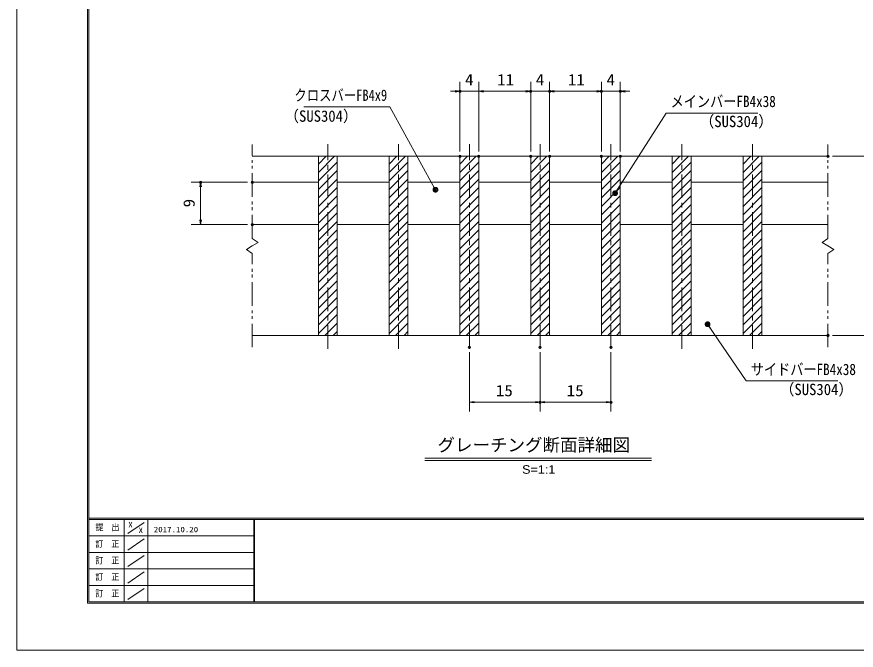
# Model space of a CAD drawing. Units: millimetres, scale not verified, with parts at other scales. Extents: x -1050 to 1050, y -742 to 742.
# Drawn here: x -1050 to -160, y -742 to -71 of the extents above; entities that cross this region are included whole.
import ezdxf
from ezdxf.enums import TextEntityAlignment as Align

# ---------------------------------------------------------------- set-up
doc = ezdxf.new("R2010")
doc.units = ezdxf.units.MM
doc.header["$LTSCALE"] = 5
doc.header["$PDMODE"] = 32
doc.header["$PDSIZE"] = 2.5
doc.linetypes.add('CHAIN1', pattern=[8, 5, -1, 1, -1])
doc.linetypes.add('DOUBLE_CHAIN1', pattern=[8.8, 5, -1, 0.6, -0.6, 0.6, -1])
for name, color, linetype, lineweight in [('0-0_7-図\u3000枠', 4, 'Continuous', 9), ('0-1_寸法注釈', 2, 'Continuous', 9), ('0-2_想像線', 134, 'DOUBLE_CHAIN1', 9), ('0-3_ハッチング', 4, 'Continuous', 9), ('0-4_0', 2, 'Continuous', 9), ('0-5_DEFPOINTS', 134, 'Continuous', 9), ('0-7_蓋', 5, 'Continuous', 9), ('0-9_中心線', 6, 'CHAIN1', 9)]:
    doc.layers.add(name, color=color, linetype=linetype, lineweight=lineweight)
doc.styles.add('HG丸ｺﾞｼｯｸM-PRO', font='')
doc.styles.add('ＭＳ ゴシック', font='')
doc.styles.get('HG丸ｺﾞｼｯｸM-PRO').set_extended_font_data('HG丸ｺﾞｼｯｸM-PRO')
doc.styles.get('ＭＳ ゴシック').set_extended_font_data('MS Gothic')

# ---------------------------------------------------------------- blocks, each defined once
blk = doc.blocks.new('_OPEN')
at = {"layer": '0-4_0'}
blk.add_line((0, 0), (-5, 0), dxfattribs=at)
blk.add_lwpolyline([(-5, 0.833), (0, 0), (-5, -0.833)], dxfattribs=at)
blk = doc.blocks.new('_Dot')
at = {"layer": '0-4_0'}
for p, q in [((-2.5, 0), (-5, 0)), ((2.445, 0.5), (-2.445, 0.5)), ((1.997, 1.5), (-1.997, 1.5)), ((2.289, -0.995), (-2.289, -0.995)), ((1.499, -1.995), (-1.499, -1.995))]:
    blk.add_line(p, q, dxfattribs=at)
for points in [[(2.5, 0), (2.48, 0.313), (2.421, 0.622), (2.324, 0.92), (2.191, 1.204), (2.023, 1.469), (1.822, 1.711), (1.594, 1.926), (1.34, 2.111), (1.064, 2.262), (0.773, 2.378), (0.468, 2.456), (0.157, 2.495), (-0.157, 2.495), (-0.468, 2.456), (-0.773, 2.378), (-1.064, 2.262), (-1.34, 2.111), (-1.594, 1.926), (-1.822, 1.711), (-2.023, 1.469), (-2.191, 1.204), (-2.324, 0.92), (-2.421, 0.622), (-2.48, 0.313), (-2.5, 0), (0, 0)], [(-2.5, 0), (-2.48, -0.313), (-2.421, -0.622), (-2.324, -0.92), (-2.191, -1.204), (-2.023, -1.469), (-1.822, -1.711), (-1.594, -1.926), (-1.34, -2.111), (-1.064, -2.262), (-0.773, -2.378), (-0.468, -2.456), (-0.157, -2.495), (0.157, -2.495), (0.468, -2.456), (0.773, -2.378), (1.064, -2.262), (1.34, -2.111), (1.594, -1.926), (1.822, -1.711), (2.023, -1.469), (2.191, -1.204), (2.324, -0.92), (2.421, -0.622), (2.48, -0.313), (2.5, 0), (0, 0)]]:
    blk.add_lwpolyline(points, close=True, dxfattribs=at)

msp = doc.modelspace()

# ---------------------------------------------------------------- linework, layer by layer
at = {"layer": '0-0_7-図\u3000枠'}
for p, q in [((-975, -692.5), (-975, 692.5)), ((-973.75, -691.25), (-973.75, 691.25)), ((998.75, -602.5), (-973.75, -602.5)), ((998.75, -603.75), (-973.75, -603.75)), ((-936.25, -691.192), (-936.25, -603.75)), ((-911.25, -603.75), (-911.25, -691.192)), ((-798.75, -603.75), (-798.75, -691.192)), ((-798, -603.75), (-798, -691.192)), ((-932.5, -618.606), (-915, -606.924)), ((-798.75, -621.25), (-973.75, -621.25)), ((-932.5, -636.247), (-915, -624.565)), ((-798.75, -638.75), (-973.75, -638.75)), ((-932.5, -653.747), (-915, -642.065)), ((-798.75, -656.25), (-973.75, -656.25)), ((-932.5, -671.247), (-915, -659.565)), ((-798.75, -673.75), (-973.75, -673.75)), ((-932.5, -688.747), (-915, -677.065)), ((1000, -692.5), (-975, -692.5)), ((998.75, -691.25), (-973.75, -691.25))]:
    msp.add_line(p, q, dxfattribs=at)
at = {"layer": '0-1_寸法注釈'}
for p, q in [((-580.45, -213.808), (-580.45, -139.9)), ((-560.45, -213.808), (-560.45, -139.9)), ((-560.45, -213.808), (-560.45, -139.9)), ((-505.45, -213.808), (-505.45, -139.9)), ((-505.45, -213.808), (-505.45, -139.9)), ((-485.45, -213.808), (-485.45, -139.9)), ((-485.45, -213.808), (-485.45, -139.9)), ((-430.45, -213.808), (-430.45, -139.9)), ((-430.45, -213.808), (-430.45, -139.9)), ((-410.45, -213.808), (-410.45, -139.9)), ((-585.45, -149.9), (-590.45, -149.9)), ((-560.45, -149.9), (-580.45, -149.9)), ((-555.45, -149.9), (-510.45, -149.9)), ((-555.45, -149.9), (-550.45, -149.9)), ((-510.45, -149.9), (-515.45, -149.9)), ((-505.45, -149.9), (-485.45, -149.9)), ((-480.45, -149.9), (-435.45, -149.9)), ((-480.45, -149.9), (-475.45, -149.9)), ((-435.45, -149.9), (-440.45, -149.9)), ((-430.45, -149.9), (-410.45, -149.9)), ((-405.45, -149.9), (-400.45, -149.9)), ((-185.45, -218.808), (-130.285, -218.808)), ((-805.45, -246.308), (-865.2, -246.308)), ((-855.2, -286.308), (-855.2, -251.308)), ((-805.45, -291.308), (-865.2, -291.308)), ((-185.45, -408.808), (-130.285, -408.808)), ((-570.45, -426.51), (-570.45, -489.529)), ((-495.45, -426.51), (-495.45, -489.529)), ((-495.45, -426.51), (-495.45, -489.529)), ((-420.45, -426.51), (-420.45, -489.529)), ((-565.45, -479.529), (-500.45, -479.529)), ((-490.45, -479.529), (-425.45, -479.529)), ((-617.576, -538.827), (-377.371, -538.827)), ((-617.576, -541.327), (-377.371, -541.327))]:
    msp.add_line(p, q, dxfattribs=at)
for points in [[(-745.854, -166.345), (-654.681, -166.345), (-606.854, -253.365)], [(-264.764, -172.917), (-361.954, -172.917), (-415.465, -257.166)], [(-179.864, -457.052), (-277.054, -457.052), (-317.364, -397.732)]]:
    msp.add_lwpolyline(points, dxfattribs=at)
at = {"layer": '0-2_想像線'}
for p, q in [((-800.45, -305.859), (-800.45, -206.308)), ((-190.45, -305.859), (-190.45, -206.308)), ((-190.45, -305.859), (-196.743, -310.072)), ((-196.743, -310.072), (-190.45, -313.808)), ((-800.45, -421.308), (-800.45, -321.757)), ((-190.45, -421.308), (-190.45, -321.757))]:
    msp.add_line(p, q, dxfattribs=at)
for points in [[(-800.45, -305.859), (-794.157, -310.072), (-800.45, -313.808)], [(-800.45, -321.757), (-806.743, -317.545), (-800.45, -313.808)], [(-190.45, -321.757), (-184.157, -317.545), (-190.45, -313.808)]]:
    msp.add_lwpolyline(points, dxfattribs=at)
at = {"layer": '0-3_ハッチング'}
for p, q in [((-730.45, -227.019), (-722.239, -218.808)), ((-730.45, -235.999), (-713.259, -218.808)), ((-655.45, -227.019), (-647.239, -218.808)), ((-655.45, -235.999), (-638.259, -218.808)), ((-580.45, -227.019), (-572.239, -218.808)), ((-580.45, -235.999), (-563.259, -218.808)), ((-505.45, -227.019), (-497.239, -218.808)), ((-505.45, -235.999), (-488.259, -218.808)), ((-430.45, -227.019), (-422.239, -218.808)), ((-430.45, -235.999), (-413.259, -218.808)), ((-355.45, -227.019), (-347.239, -218.808)), ((-355.45, -235.999), (-338.259, -218.808)), ((-280.45, -227.019), (-272.239, -218.808)), ((-280.45, -235.999), (-263.259, -218.808)), ((-730.45, -244.98), (-710.45, -224.98)), ((-655.45, -244.98), (-635.45, -224.98)), ((-580.45, -244.98), (-560.45, -224.98)), ((-505.45, -244.98), (-485.45, -224.98)), ((-430.45, -244.98), (-410.45, -224.98)), ((-355.45, -244.98), (-335.45, -224.98)), ((-280.45, -244.98), (-260.45, -224.98)), ((-730.45, -253.96), (-710.45, -233.96)), ((-655.45, -253.96), (-635.45, -233.96)), ((-580.45, -253.96), (-560.45, -233.96)), ((-505.45, -253.96), (-485.45, -233.96)), ((-430.45, -253.96), (-410.45, -233.96)), ((-355.45, -253.96), (-335.45, -233.96)), ((-280.45, -253.96), (-260.45, -233.96)), ((-730.45, -262.94), (-710.45, -242.94)), ((-655.45, -262.94), (-635.45, -242.94)), ((-580.45, -262.94), (-560.45, -242.94)), ((-505.45, -262.94), (-485.45, -242.94)), ((-430.45, -262.94), (-410.45, -242.94)), ((-355.45, -262.94), (-335.45, -242.94)), ((-280.45, -262.94), (-260.45, -242.94)), ((-730.45, -271.92), (-710.45, -251.92)), ((-655.45, -271.92), (-635.45, -251.92)), ((-580.45, -271.92), (-560.45, -251.92)), ((-505.45, -271.92), (-485.45, -251.92)), ((-430.45, -271.92), (-410.45, -251.92)), ((-355.45, -271.92), (-335.45, -251.92)), ((-280.45, -271.92), (-260.45, -251.92)), ((-730.45, -280.901), (-710.45, -260.901)), ((-655.45, -280.901), (-635.45, -260.901)), ((-580.45, -280.901), (-560.45, -260.901)), ((-505.45, -280.901), (-485.45, -260.901)), ((-430.45, -280.901), (-410.45, -260.901)), ((-355.45, -280.901), (-335.45, -260.901)), ((-280.45, -280.901), (-260.45, -260.901)), ((-730.45, -289.881), (-710.45, -269.881)), ((-655.45, -289.881), (-635.45, -269.881)), ((-580.45, -289.881), (-560.45, -269.881)), ((-505.45, -289.881), (-485.45, -269.881)), ((-430.45, -289.881), (-410.45, -269.881)), ((-355.45, -289.881), (-335.45, -269.881)), ((-280.45, -289.881), (-260.45, -269.881)), ((-730.45, -298.861), (-710.45, -278.861)), ((-655.45, -298.861), (-635.45, -278.861)), ((-580.45, -298.861), (-560.45, -278.861)), ((-505.45, -298.861), (-485.45, -278.861)), ((-430.45, -298.861), (-410.45, -278.861)), ((-355.45, -298.861), (-335.45, -278.861)), ((-280.45, -298.861), (-260.45, -278.861)), ((-730.45, -307.841), (-710.45, -287.841)), ((-655.45, -307.841), (-635.45, -287.841)), ((-580.45, -307.841), (-560.45, -287.841)), ((-505.45, -307.841), (-485.45, -287.841)), ((-430.45, -307.841), (-410.45, -287.841)), ((-355.45, -307.841), (-335.45, -287.841)), ((-280.45, -307.841), (-260.45, -287.841)), ((-730.45, -316.822), (-710.45, -296.822)), ((-655.45, -316.822), (-635.45, -296.822)), ((-580.45, -316.822), (-560.45, -296.822)), ((-505.45, -316.822), (-485.45, -296.822)), ((-430.45, -316.822), (-410.45, -296.822)), ((-355.45, -316.822), (-335.45, -296.822)), ((-280.45, -316.822), (-260.45, -296.822)), ((-730.45, -325.802), (-710.45, -305.802)), ((-655.45, -325.802), (-635.45, -305.802)), ((-580.45, -325.802), (-560.45, -305.802)), ((-505.45, -325.802), (-485.45, -305.802)), ((-430.45, -325.802), (-410.45, -305.802)), ((-355.45, -325.802), (-335.45, -305.802)), ((-280.45, -325.802), (-260.45, -305.802)), ((-730.45, -334.782), (-710.45, -314.782)), ((-655.45, -334.782), (-635.45, -314.782)), ((-580.45, -334.782), (-560.45, -314.782)), ((-505.45, -334.782), (-485.45, -314.782)), ((-430.45, -334.782), (-410.45, -314.782)), ((-355.45, -334.782), (-335.45, -314.782)), ((-280.45, -334.782), (-260.45, -314.782)), ((-730.45, -343.762), (-710.45, -323.762)), ((-655.45, -343.762), (-635.45, -323.762)), ((-580.45, -343.762), (-560.45, -323.762)), ((-505.45, -343.762), (-485.45, -323.762)), ((-430.45, -343.762), (-410.45, -323.762)), ((-355.45, -343.762), (-335.45, -323.762)), ((-280.45, -343.762), (-260.45, -323.762)), ((-730.45, -352.743), (-710.45, -332.743)), ((-655.45, -352.743), (-635.45, -332.743)), ((-580.45, -352.743), (-560.45, -332.743)), ((-505.45, -352.743), (-485.45, -332.743)), ((-430.45, -352.743), (-410.45, -332.743)), ((-355.45, -352.743), (-335.45, -332.743)), ((-280.45, -352.743), (-260.45, -332.743)), ((-730.45, -361.723), (-710.45, -341.723)), ((-655.45, -361.723), (-635.45, -341.723)), ((-580.45, -361.723), (-560.45, -341.723)), ((-505.45, -361.723), (-485.45, -341.723)), ((-430.45, -361.723), (-410.45, -341.723)), ((-355.45, -361.723), (-335.45, -341.723)), ((-280.45, -361.723), (-260.45, -341.723)), ((-730.45, -370.703), (-710.45, -350.703)), ((-655.45, -370.703), (-635.45, -350.703)), ((-580.45, -370.703), (-560.45, -350.703)), ((-505.45, -370.703), (-485.45, -350.703)), ((-430.45, -370.703), (-410.45, -350.703)), ((-355.45, -370.703), (-335.45, -350.703)), ((-280.45, -370.703), (-260.45, -350.703)), ((-730.45, -379.684), (-710.45, -359.684)), ((-655.45, -379.684), (-635.45, -359.684)), ((-580.45, -379.684), (-560.45, -359.684)), ((-505.45, -379.684), (-485.45, -359.684)), ((-430.45, -379.684), (-410.45, -359.684)), ((-355.45, -379.684), (-335.45, -359.684)), ((-280.45, -379.684), (-260.45, -359.684)), ((-730.45, -388.664), (-710.45, -368.664)), ((-655.45, -388.664), (-635.45, -368.664)), ((-580.45, -388.664), (-560.45, -368.664)), ((-505.45, -388.664), (-485.45, -368.664)), ((-430.45, -388.664), (-410.45, -368.664)), ((-355.45, -388.664), (-335.45, -368.664)), ((-280.45, -388.664), (-260.45, -368.664)), ((-730.45, -397.644), (-710.45, -377.644)), ((-655.45, -397.644), (-635.45, -377.644)), ((-580.45, -397.644), (-560.45, -377.644)), ((-505.45, -397.644), (-485.45, -377.644)), ((-430.45, -397.644), (-410.45, -377.644)), ((-355.45, -397.644), (-335.45, -377.644)), ((-280.45, -397.644), (-260.45, -377.644)), ((-730.45, -406.624), (-710.45, -386.624)), ((-655.45, -406.624), (-635.45, -386.624)), ((-580.45, -406.624), (-560.45, -386.624)), ((-505.45, -406.624), (-485.45, -386.624)), ((-430.45, -406.624), (-410.45, -386.624)), ((-355.45, -406.624), (-335.45, -386.624)), ((-280.45, -406.624), (-260.45, -386.624)), ((-723.654, -408.808), (-710.45, -395.605)), ((-648.654, -408.808), (-635.45, -395.605)), ((-573.654, -408.808), (-560.45, -395.605)), ((-498.654, -408.808), (-485.45, -395.605)), ((-423.654, -408.808), (-410.45, -395.605)), ((-348.654, -408.808), (-335.45, -395.605)), ((-273.654, -408.808), (-260.45, -395.605)), ((-714.674, -408.808), (-710.45, -404.585)), ((-639.674, -408.808), (-635.45, -404.585)), ((-564.674, -408.808), (-560.45, -404.585)), ((-489.674, -408.808), (-485.45, -404.585)), ((-414.674, -408.808), (-410.45, -404.585)), ((-339.674, -408.808), (-335.45, -404.585)), ((-264.674, -408.808), (-260.45, -404.585))]:
    msp.add_line(p, q, dxfattribs=at)
for points in [[(-710.45, -218.808), (-730.45, -218.808), (-730.45, -408.808), (-710.45, -408.808)], [(-635.45, -218.808), (-655.45, -218.808), (-655.45, -408.808), (-635.45, -408.808)], [(-560.45, -218.808), (-580.45, -218.808), (-580.45, -408.808), (-560.45, -408.808)], [(-485.45, -218.808), (-505.45, -218.808), (-505.45, -408.808), (-485.45, -408.808)], [(-410.45, -218.808), (-430.45, -218.808), (-430.45, -408.808), (-410.45, -408.808)], [(-335.45, -218.808), (-355.45, -218.808), (-355.45, -408.808), (-335.45, -408.808)], [(-260.45, -218.808), (-280.45, -218.808), (-280.45, -408.808), (-260.45, -408.808)]]:
    msp.add_lwpolyline(points, close=True, dxfattribs=at)
at = {"layer": '0-5_DEFPOINTS'}
msp.add_lwpolyline([(-1050, -742.5), (-1050, 742.5), (1050, 742.5), (1050, -742.5)], close=True, dxfattribs=at)
for p in [(-580.45, -149.9), (-505.45, -149.9), (-485.45, -149.9), (-430.45, -149.9), (-410.45, -149.9), (-580.45, -218.808), (-560.45, -218.808), (-505.45, -218.808), (-485.45, -218.808), (-430.45, -218.808), (-410.45, -218.808), (-190.45, -218.808), (-855.2, -246.308), (-800.45, -246.308), (-800.45, -291.308), (-190.45, -408.808), (-570.45, -421.51), (-495.45, -421.51), (-420.45, -421.51), (-495.45, -479.529), (-420.45, -479.529)]:
    msp.add_point(p, dxfattribs=at)
at = {"layer": '0-7_蓋'}
for p, q in [((-800.45, -218.808), (-190.45, -218.808)), ((-730.45, -218.808), (-710.45, -218.808)), ((-730.45, -218.808), (-730.45, -408.808)), ((-710.45, -408.808), (-710.45, -218.808)), ((-655.45, -218.808), (-635.45, -218.808)), ((-655.45, -218.808), (-655.45, -408.808)), ((-635.45, -408.808), (-635.45, -218.808)), ((-580.45, -218.808), (-560.45, -218.808)), ((-580.45, -218.808), (-580.45, -408.808)), ((-560.45, -408.808), (-560.45, -218.808)), ((-505.45, -218.808), (-485.45, -218.808)), ((-505.45, -218.808), (-505.45, -408.808)), ((-485.45, -408.808), (-485.45, -218.808)), ((-430.45, -218.808), (-410.45, -218.808)), ((-430.45, -218.808), (-430.45, -408.808)), ((-410.45, -408.808), (-410.45, -218.808)), ((-355.45, -218.808), (-335.45, -218.808)), ((-355.45, -218.808), (-355.45, -408.808)), ((-335.45, -408.808), (-335.45, -218.808)), ((-280.45, -218.808), (-260.45, -218.808)), ((-280.45, -218.808), (-280.45, -408.808)), ((-260.45, -408.808), (-260.45, -218.808)), ((-800.45, -246.308), (-730.45, -246.308)), ((-710.45, -246.308), (-655.45, -246.308)), ((-635.45, -246.308), (-580.45, -246.308)), ((-560.45, -246.308), (-505.45, -246.308)), ((-485.45, -246.308), (-430.45, -246.308)), ((-410.45, -246.308), (-355.45, -246.308)), ((-335.45, -246.308), (-280.45, -246.308)), ((-260.45, -246.308), (-190.45, -246.308)), ((-800.45, -291.308), (-730.45, -291.308)), ((-710.45, -291.308), (-655.45, -291.308)), ((-635.45, -291.308), (-580.45, -291.308)), ((-560.45, -291.308), (-505.45, -291.308)), ((-485.45, -291.308), (-430.45, -291.308)), ((-410.45, -291.308), (-355.45, -291.308)), ((-335.45, -291.308), (-280.45, -291.308)), ((-260.45, -291.308), (-190.45, -291.308)), ((-800.45, -408.808), (-190.45, -408.808)), ((-730.45, -408.808), (-710.45, -408.808)), ((-655.45, -408.808), (-635.45, -408.808)), ((-580.45, -408.808), (-560.45, -408.808)), ((-505.45, -408.808), (-485.45, -408.808)), ((-430.45, -408.808), (-410.45, -408.808)), ((-355.45, -408.808), (-335.45, -408.808)), ((-280.45, -408.808), (-260.45, -408.808))]:
    msp.add_line(p, q, dxfattribs=at)
at = {"layer": '0-9_中心線'}
for p, q in [((-720.45, -423.035), (-720.45, -206.106)), ((-645.45, -423.035), (-645.45, -206.106)), ((-570.45, -423.035), (-570.45, -206.106)), ((-495.45, -423.035), (-495.45, -206.106)), ((-420.45, -423.035), (-420.45, -206.106)), ((-345.45, -423.035), (-345.45, -206.106)), ((-270.45, -423.035), (-270.45, -206.106))]:
    msp.add_line(p, q, dxfattribs=at)

# ---------------------------------------------------------------- block references
at = {"layer": '0-1_寸法注釈'}
for p in [(-580.45, -149.9), (-505.45, -149.9), (-505.45, -149.9), (-430.45, -149.9), (-430.45, -149.9), (-495.45, -479.529), (-420.45, -479.529)]:
    msp.add_blockref('_OPEN', p, dxfattribs=at)
for name, p, rotation in [('_OPEN', (-560.45, -149.9), 180), ('_OPEN', (-560.45, -149.9), 180), ('_OPEN', (-485.45, -149.9), 180), ('_OPEN', (-485.45, -149.9), 180), ('_OPEN', (-410.45, -149.9), 180), ('_OPEN', (-855.2, -246.308), 90), ('_Dot', (-606.364, -254.237), 299.29723), ('_Dot', (-416.009, -258.006), 237.09638), ('_OPEN', (-855.2, -291.308), 270), ('_Dot', (-317.936, -396.911), 124.85308), ('_OPEN', (-570.45, -479.529), 180), ('_OPEN', (-495.45, -479.529), 180)]:
    msp.add_blockref(name, p, dxfattribs=dict(at, rotation=rotation))

# ---------------------------------------------------------------- texts
at = {"layer": '0-0_7-図\u3000枠', "color": 5, "style": 'ＭＳ ゴシック'}
for s, height, width, p in [('提\u3000出', 6.745, 0.9, (-966.593, -617.56)), ('X', 5.755, 1.2, (-931.902, -614.076)), ('X', 5.755, 1.2, (-920.995, -620.022)), ('2017.10.20', 5.755, 1.2, (-904.801, -619.113)), ('訂\u3000正', 6.745, 0.9, (-966.76, -635.201)), ('訂\u3000正', 6.745, 0.9, (-966.76, -652.701)), ('訂\u3000正', 6.745, 0.9, (-966.76, -670.201)), ('訂\u3000正', 6.745, 0.9, (-966.76, -687.701))]:
    msp.add_text(s, height=height, dxfattribs=dict(at, width=width)).set_placement(p, align=Align.BOTTOM_LEFT)
at = {"layer": '0-1_寸法注釈', "color": 7}
for s, height, style, width, p in [('4', 12.02, 'ＭＳ ゴシック', 1.1, (-575.035, -147.213)), ('11', 12.02, 'ＭＳ ゴシック', 1.1, (-541.028, -147.213)), ('4', 12.02, 'ＭＳ ゴシック', 1.1, (-500.035, -147.213)), ('11', 12.02, 'ＭＳ ゴシック', 1.1, (-466.028, -147.213)), ('4', 12.02, 'ＭＳ ゴシック', 1.1, (-425.035, -147.213)), ('クロスバーFB4x9', 12.02, 'ＭＳ ゴシック', 0.8, (-755.875, -163.658)), ('メインバーFB4x38', 12.03, 'ＭＳ ゴシック', 0.85, (-357.177, -170.23)), ('（SUS304）', 12.02, 'ＭＳ ゴシック', 0.95, (-766.542, -185.801)), ('（SUS304）', 12.02, 'ＭＳ ゴシック', 0.95, (-326.468, -191.473)), ('サイドバーFB4x38', 12.03, 'ＭＳ ゴシック', 0.85, (-272.277, -454.365)), ('15', 12.02, 'ＭＳ ゴシック', 1.1, (-542.338, -476.842)), ('15', 12.02, 'ＭＳ ゴシック', 1.1, (-467.338, -476.842)), ('（SUS304）', 12.02, 'ＭＳ ゴシック', 0.95, (-241.567, -475.609)), ('S=1:1', 9.062, 'HG丸ｺﾞｼｯｸM-PRO', 1.1, (-514.549, -558.128))]:
    msp.add_text(s, height=height, dxfattribs=dict(at, style=style, width=width)).set_placement(p, align=Align.BOTTOM_LEFT)
at = {"layer": '0-1_寸法注釈', "color": 7, "style": 'ＭＳ ゴシック', "width": 1.1}
msp.add_text('9', height=12.02, rotation=90, dxfattribs=at).set_placement((-857.887, -272.957), align=Align.BOTTOM_LEFT)
at = {"layer": '0-1_寸法注釈', "color": 7, "style": 'HG丸ｺﾞｼｯｸM-PRO'}
msp.add_text('グレーチング断面詳細図', height=13.6, dxfattribs=at).set_placement((-604.214, -535.716), align=Align.BOTTOM_LEFT)

doc.saveas('drawing.dxf')
